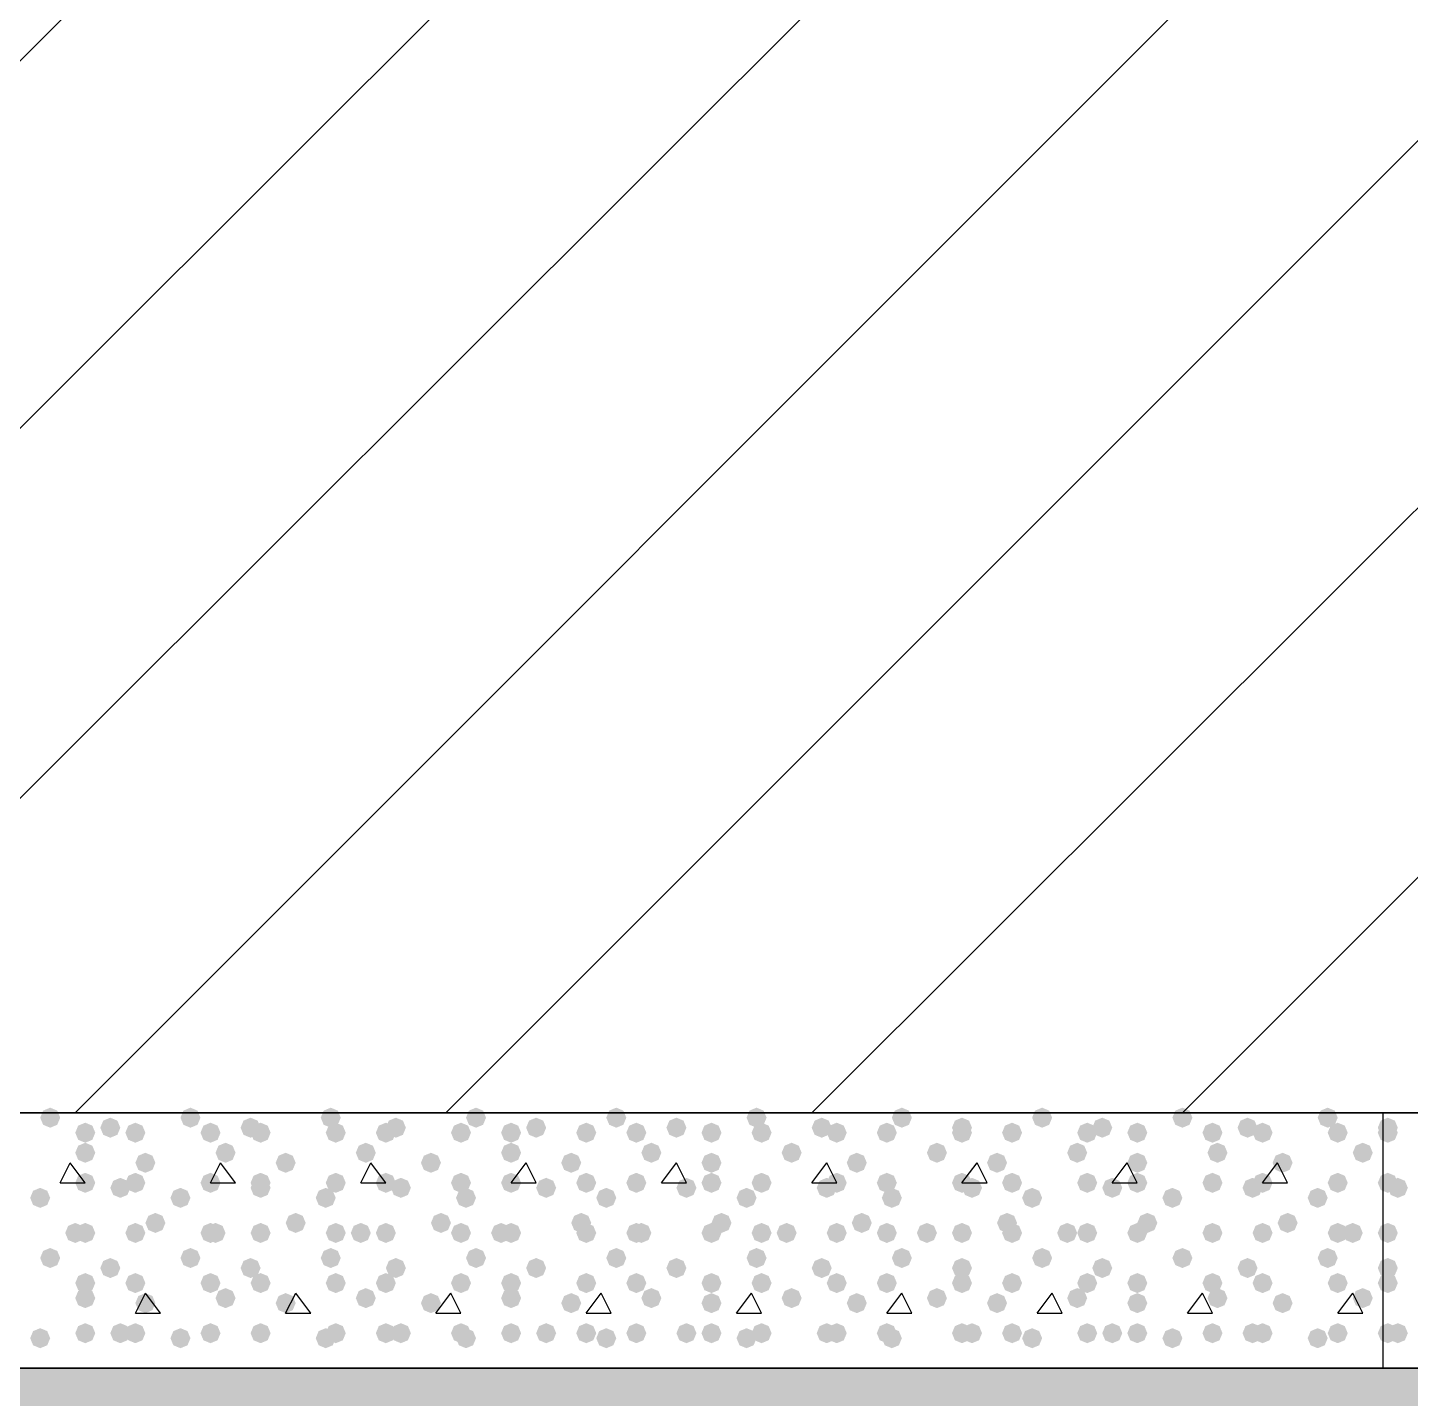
# Model space of a CAD drawing. Header units: millimetres. Extents: x 0 to 420, y 0 to 297.
# Drawn here: x 351.94 to 363.62, y 177.67 to 189.25 of the extents above; entities that cross this region are included whole.
import ezdxf

# ---------------------------------------------------------------- set-up
doc = ezdxf.new("R2010")
doc.units = ezdxf.units.MM
doc.layers.get('0').update_dxf_attribs({"linetype": 'CONTINUOUS'})

msp = doc.modelspace()

# ---------------------------------------------------------------- hatches: boundary and pattern name
at = {"true_color": 0x000008}
for points in [[(352.213333, 180.043667), (352.188463, 179.983871), (352.128667, 179.959), (352.068871, 179.983871), (352.044, 180.043667), (352.068871, 180.103462), (352.128667, 180.128333), (352.188462, 180.103463)], [(353.398667, 180.043667), (353.373796, 179.983871), (353.314, 179.959), (353.254204, 179.983871), (353.229333, 180.043667), (353.254204, 180.103462), (353.314, 180.128333), (353.373796, 180.103463)], [(354.584, 180.043667), (354.559129, 179.983871), (354.499333, 179.959), (354.439537, 179.983871), (354.414667, 180.043667), (354.439537, 180.103462), (354.499333, 180.128333), (354.559129, 180.103463)], [(355.811667, 180.043667), (355.786796, 179.983871), (355.727, 179.959), (355.667204, 179.983871), (355.642333, 180.043667), (355.667204, 180.103462), (355.727, 180.128333), (355.786796, 180.103463)], [(356.997, 180.043667), (356.972129, 179.983871), (356.912333, 179.959), (356.852538, 179.983871), (356.827667, 180.043667), (356.852537, 180.103462), (356.912333, 180.128333), (356.972129, 180.103463)], [(358.182333, 180.043667), (358.157462, 179.983871), (358.097667, 179.959), (358.037871, 179.983871), (358.013, 180.043667), (358.037871, 180.103462), (358.097667, 180.128333), (358.157462, 180.103463)], [(359.41, 180.043667), (359.385129, 179.983871), (359.325333, 179.959), (359.265538, 179.983871), (359.240667, 180.043667), (359.265537, 180.103462), (359.325333, 180.128333), (359.385129, 180.103463)], [(360.595333, 180.043667), (360.570462, 179.983871), (360.510667, 179.959), (360.450871, 179.983871), (360.426, 180.043667), (360.450871, 180.103462), (360.510667, 180.128333), (360.570462, 180.103463)], [(361.780667, 180.043667), (361.755796, 179.983871), (361.696, 179.959), (361.636204, 179.983871), (361.611333, 180.043667), (361.636204, 180.103462), (361.696, 180.128333), (361.755796, 180.103463)], [(363.008333, 180.043667), (362.983462, 179.983871), (362.923667, 179.959), (362.863871, 179.983871), (362.839, 180.043667), (362.863871, 180.103462), (362.923667, 180.128333), (362.983462, 180.103463)], [(352.509667, 179.916667), (352.484796, 179.856871), (352.425, 179.832), (352.365204, 179.856871), (352.340333, 179.916667), (352.365204, 179.976462), (352.425, 180.001333), (352.484796, 179.976463)], [(352.721333, 179.959), (352.696462, 179.899204), (352.636667, 179.874333), (352.576871, 179.899204), (352.552, 179.959), (352.576871, 180.018796), (352.636667, 180.043667), (352.696462, 180.018796)], [(352.933, 179.916667), (352.908129, 179.856871), (352.848333, 179.832), (352.788537, 179.856871), (352.763667, 179.916667), (352.788537, 179.976462), (352.848333, 180.001333), (352.908129, 179.976463)], [(353.568, 179.916667), (353.543129, 179.856871), (353.483333, 179.832), (353.423537, 179.856871), (353.398667, 179.916667), (353.423537, 179.976462), (353.483333, 180.001333), (353.543129, 179.976463)], [(353.906667, 179.959), (353.881796, 179.899204), (353.822, 179.874333), (353.762204, 179.899204), (353.737333, 179.959), (353.762204, 180.018796), (353.822, 180.043667), (353.881796, 180.018796)], [(353.991333, 179.916667), (353.966462, 179.856871), (353.906667, 179.832), (353.846871, 179.856871), (353.822, 179.916667), (353.846871, 179.976462), (353.906667, 180.001333), (353.966462, 179.976463)], [(354.626333, 179.916667), (354.601462, 179.856871), (354.541667, 179.832), (354.481871, 179.856871), (354.457, 179.916667), (354.481871, 179.976462), (354.541667, 180.001333), (354.601462, 179.976463)], [(355.049667, 179.916667), (355.024796, 179.856871), (354.965, 179.832), (354.905204, 179.856871), (354.880333, 179.916667), (354.905204, 179.976462), (354.965, 180.001333), (355.024796, 179.976463)], [(355.134333, 179.959), (355.109462, 179.899204), (355.049667, 179.874333), (354.989871, 179.899204), (354.965, 179.959), (354.989871, 180.018796), (355.049667, 180.043667), (355.109462, 180.018796)], [(355.684667, 179.916667), (355.659796, 179.856871), (355.6, 179.832), (355.540204, 179.856871), (355.515333, 179.916667), (355.540204, 179.976462), (355.6, 180.001333), (355.659796, 179.976463)], [(356.108, 179.916667), (356.083129, 179.856871), (356.023333, 179.832), (355.963538, 179.856871), (355.938667, 179.916667), (355.963537, 179.976462), (356.023333, 180.001333), (356.083129, 179.976463)], [(356.319667, 179.959), (356.294796, 179.899204), (356.235, 179.874333), (356.175204, 179.899204), (356.150333, 179.959), (356.175204, 180.018796), (356.235, 180.043667), (356.294796, 180.018796)], [(356.743, 179.916667), (356.718129, 179.856871), (356.658333, 179.832), (356.598538, 179.856871), (356.573667, 179.916667), (356.598537, 179.976462), (356.658333, 180.001333), (356.718129, 179.976463)], [(357.166333, 179.916667), (357.141462, 179.856871), (357.081667, 179.832), (357.021871, 179.856871), (356.997, 179.916667), (357.021871, 179.976462), (357.081667, 180.001333), (357.141462, 179.976463)], [(357.505, 179.959), (357.480129, 179.899204), (357.420333, 179.874333), (357.360537, 179.899204), (357.335667, 179.959), (357.360537, 180.018796), (357.420333, 180.043667), (357.480129, 180.018796)], [(357.801333, 179.916667), (357.776462, 179.856871), (357.716667, 179.832), (357.656871, 179.856871), (357.632, 179.916667), (357.656871, 179.976462), (357.716667, 180.001333), (357.776462, 179.976463)], [(358.224667, 179.916667), (358.199796, 179.856871), (358.14, 179.832), (358.080204, 179.856871), (358.055333, 179.916667), (358.080204, 179.976462), (358.14, 180.001333), (358.199796, 179.976463)], [(358.732667, 179.959), (358.707796, 179.899204), (358.648, 179.874333), (358.588204, 179.899204), (358.563333, 179.959), (358.588204, 180.018796), (358.648, 180.043667), (358.707796, 180.018796)], [(358.859667, 179.916667), (358.834796, 179.856871), (358.775, 179.832), (358.715204, 179.856871), (358.690333, 179.916667), (358.715204, 179.976462), (358.775, 180.001333), (358.834796, 179.976463)], [(359.283, 179.916667), (359.258129, 179.856871), (359.198333, 179.832), (359.138537, 179.856871), (359.113667, 179.916667), (359.138537, 179.976462), (359.198333, 180.001333), (359.258129, 179.976463)], [(359.918, 179.959), (359.893129, 179.899204), (359.833333, 179.874333), (359.773537, 179.899204), (359.748667, 179.959), (359.773537, 180.018796), (359.833333, 180.043667), (359.893129, 180.018796)], [(359.918, 179.916667), (359.893129, 179.856871), (359.833333, 179.832), (359.773537, 179.856871), (359.748667, 179.916667), (359.773537, 179.976462), (359.833333, 180.001333), (359.893129, 179.976463)], [(360.341333, 179.916667), (360.316462, 179.856871), (360.256667, 179.832), (360.196871, 179.856871), (360.172, 179.916667), (360.196871, 179.976462), (360.256667, 180.001333), (360.316462, 179.976463)], [(360.976333, 179.916667), (360.951462, 179.856871), (360.891667, 179.832), (360.831871, 179.856871), (360.807, 179.916667), (360.831871, 179.976462), (360.891667, 180.001333), (360.951462, 179.976463)], [(361.103333, 179.959), (361.078463, 179.899204), (361.018667, 179.874333), (360.958871, 179.899204), (360.934, 179.959), (360.958871, 180.018796), (361.018667, 180.043667), (361.078462, 180.018796)], [(361.399667, 179.916667), (361.374796, 179.856871), (361.315, 179.832), (361.255204, 179.856871), (361.230333, 179.916667), (361.255204, 179.976462), (361.315, 180.001333), (361.374796, 179.976463)], [(362.034667, 179.916667), (362.009796, 179.856871), (361.95, 179.832), (361.890204, 179.856871), (361.865333, 179.916667), (361.890204, 179.976462), (361.95, 180.001333), (362.009796, 179.976463)], [(362.331, 179.959), (362.306129, 179.899204), (362.246333, 179.874333), (362.186537, 179.899204), (362.161667, 179.959), (362.186537, 180.018796), (362.246333, 180.043667), (362.306129, 180.018796)], [(362.458, 179.916667), (362.433129, 179.856871), (362.373333, 179.832), (362.313538, 179.856871), (362.288667, 179.916667), (362.313537, 179.976462), (362.373333, 180.001333), (362.433129, 179.976463)], [(363.093, 179.916667), (363.068129, 179.856871), (363.008333, 179.832), (362.948537, 179.856871), (362.923667, 179.916667), (362.948537, 179.976462), (363.008333, 180.001333), (363.068129, 179.976463)], [(352.509667, 179.747333), (352.484796, 179.687537), (352.425, 179.662667), (352.365204, 179.687537), (352.340333, 179.747333), (352.365204, 179.807129), (352.425, 179.832), (352.484796, 179.807129)], [(353.695, 179.747333), (353.670129, 179.687537), (353.610333, 179.662667), (353.550538, 179.687537), (353.525667, 179.747333), (353.550537, 179.807129), (353.610333, 179.832), (353.670129, 179.807129)], [(354.880333, 179.747333), (354.855462, 179.687537), (354.795667, 179.662667), (354.735871, 179.687537), (354.711, 179.747333), (354.735871, 179.807129), (354.795667, 179.832), (354.855462, 179.807129)], [(356.108, 179.747333), (356.083129, 179.687537), (356.023333, 179.662667), (355.963538, 179.687537), (355.938667, 179.747333), (355.963537, 179.807129), (356.023333, 179.832), (356.083129, 179.807129)], [(357.293333, 179.747333), (357.268462, 179.687537), (357.208667, 179.662667), (357.148871, 179.687537), (357.124, 179.747333), (357.148871, 179.807129), (357.208667, 179.832), (357.268462, 179.807129)], [(358.478667, 179.747333), (358.453796, 179.687537), (358.394, 179.662667), (358.334204, 179.687537), (358.309333, 179.747333), (358.334204, 179.807129), (358.394, 179.832), (358.453796, 179.807129)], [(359.706333, 179.747333), (359.681462, 179.687537), (359.621667, 179.662667), (359.561871, 179.687537), (359.537, 179.747333), (359.561871, 179.807129), (359.621667, 179.832), (359.681462, 179.807129)], [(360.891667, 179.747333), (360.866796, 179.687537), (360.807, 179.662667), (360.747204, 179.687537), (360.722333, 179.747333), (360.747204, 179.807129), (360.807, 179.832), (360.866796, 179.807129)], [(362.077, 179.747333), (362.052129, 179.687537), (361.992333, 179.662667), (361.932538, 179.687537), (361.907667, 179.747333), (361.932537, 179.807129), (361.992333, 179.832), (362.052129, 179.807129)], [(363.304667, 179.747333), (363.279796, 179.687537), (363.22, 179.662667), (363.160204, 179.687537), (363.135333, 179.747333), (363.160204, 179.807129), (363.22, 179.832), (363.279796, 179.807129)], [(353.017667, 179.662667), (352.992796, 179.602871), (352.933, 179.578), (352.873204, 179.602871), (352.848333, 179.662667), (352.873204, 179.722462), (352.933, 179.747333), (352.992796, 179.722463)], [(354.203, 179.662667), (354.178129, 179.602871), (354.118333, 179.578), (354.058538, 179.602871), (354.033667, 179.662667), (354.058537, 179.722462), (354.118333, 179.747333), (354.178129, 179.722463)], [(355.430667, 179.662667), (355.405796, 179.602871), (355.346, 179.578), (355.286204, 179.602871), (355.261333, 179.662667), (355.286204, 179.722462), (355.346, 179.747333), (355.405796, 179.722463)], [(356.616, 179.662667), (356.591129, 179.602871), (356.531333, 179.578), (356.471537, 179.602871), (356.446667, 179.662667), (356.471537, 179.722462), (356.531333, 179.747333), (356.591129, 179.722463)], [(357.801333, 179.662667), (357.776462, 179.602871), (357.716667, 179.578), (357.656871, 179.602871), (357.632, 179.662667), (357.656871, 179.722462), (357.716667, 179.747333), (357.776462, 179.722463)], [(359.029, 179.662667), (359.004129, 179.602871), (358.944333, 179.578), (358.884537, 179.602871), (358.859667, 179.662667), (358.884537, 179.722462), (358.944333, 179.747333), (359.004129, 179.722463)], [(360.214333, 179.662667), (360.189462, 179.602871), (360.129667, 179.578), (360.069871, 179.602871), (360.045, 179.662667), (360.069871, 179.722462), (360.129667, 179.747333), (360.189462, 179.722463)], [(361.399667, 179.662667), (361.374796, 179.602871), (361.315, 179.578), (361.255204, 179.602871), (361.230333, 179.662667), (361.255204, 179.722462), (361.315, 179.747333), (361.374796, 179.722463)], [(362.627333, 179.662667), (362.602462, 179.602871), (362.542667, 179.578), (362.482871, 179.602871), (362.458, 179.662667), (362.482871, 179.722462), (362.542667, 179.747333), (362.602462, 179.722463)], [(352.509667, 179.493333), (352.484796, 179.433538), (352.425, 179.408667), (352.365204, 179.433538), (352.340333, 179.493333), (352.365204, 179.553129), (352.425, 179.578), (352.484796, 179.553129)], [(352.806, 179.451), (352.781129, 179.391204), (352.721333, 179.366333), (352.661538, 179.391204), (352.636667, 179.451), (352.661537, 179.510796), (352.721333, 179.535667), (352.781129, 179.510796)], [(352.933, 179.493333), (352.908129, 179.433538), (352.848333, 179.408667), (352.788537, 179.433538), (352.763667, 179.493333), (352.788537, 179.553129), (352.848333, 179.578), (352.908129, 179.553129)], [(353.568, 179.493333), (353.543129, 179.433538), (353.483333, 179.408667), (353.423537, 179.433538), (353.398667, 179.493333), (353.423537, 179.553129), (353.483333, 179.578), (353.543129, 179.553129)], [(353.991333, 179.493333), (353.966462, 179.433538), (353.906667, 179.408667), (353.846871, 179.433538), (353.822, 179.493333), (353.846871, 179.553129), (353.906667, 179.578), (353.966462, 179.553129)], [(353.991333, 179.451), (353.966462, 179.391204), (353.906667, 179.366333), (353.846871, 179.391204), (353.822, 179.451), (353.846871, 179.510796), (353.906667, 179.535667), (353.966462, 179.510796)], [(354.626333, 179.493333), (354.601462, 179.433538), (354.541667, 179.408667), (354.481871, 179.433538), (354.457, 179.493333), (354.481871, 179.553129), (354.541667, 179.578), (354.601462, 179.553129)], [(355.049667, 179.493333), (355.024796, 179.433538), (354.965, 179.408667), (354.905204, 179.433538), (354.880333, 179.493333), (354.905204, 179.553129), (354.965, 179.578), (355.024796, 179.553129)], [(355.176667, 179.451), (355.151796, 179.391204), (355.092, 179.366333), (355.032204, 179.391204), (355.007333, 179.451), (355.032204, 179.510796), (355.092, 179.535667), (355.151796, 179.510796)], [(355.684667, 179.493333), (355.659796, 179.433538), (355.6, 179.408667), (355.540204, 179.433538), (355.515333, 179.493333), (355.540204, 179.553129), (355.6, 179.578), (355.659796, 179.553129)], [(356.108, 179.493333), (356.083129, 179.433538), (356.023333, 179.408667), (355.963538, 179.433538), (355.938667, 179.493333), (355.963537, 179.553129), (356.023333, 179.578), (356.083129, 179.553129)], [(356.404333, 179.451), (356.379462, 179.391204), (356.319667, 179.366333), (356.259871, 179.391204), (356.235, 179.451), (356.259871, 179.510796), (356.319667, 179.535667), (356.379462, 179.510796)], [(356.743, 179.493333), (356.718129, 179.433538), (356.658333, 179.408667), (356.598538, 179.433538), (356.573667, 179.493333), (356.598537, 179.553129), (356.658333, 179.578), (356.718129, 179.553129)], [(357.166333, 179.493333), (357.141462, 179.433538), (357.081667, 179.408667), (357.021871, 179.433538), (356.997, 179.493333), (357.021871, 179.553129), (357.081667, 179.578), (357.141462, 179.553129)], [(357.589667, 179.451), (357.564796, 179.391204), (357.505, 179.366333), (357.445204, 179.391204), (357.420333, 179.451), (357.445204, 179.510796), (357.505, 179.535667), (357.564796, 179.510796)], [(357.801333, 179.493333), (357.776462, 179.433538), (357.716667, 179.408667), (357.656871, 179.433538), (357.632, 179.493333), (357.656871, 179.553129), (357.716667, 179.578), (357.776462, 179.553129)], [(358.224667, 179.493333), (358.199796, 179.433538), (358.14, 179.408667), (358.080204, 179.433538), (358.055333, 179.493333), (358.080204, 179.553129), (358.14, 179.578), (358.199796, 179.553129)], [(358.775, 179.451), (358.750129, 179.391204), (358.690333, 179.366333), (358.630538, 179.391204), (358.605667, 179.451), (358.630537, 179.510796), (358.690333, 179.535667), (358.750129, 179.510796)], [(358.859667, 179.493333), (358.834796, 179.433538), (358.775, 179.408667), (358.715204, 179.433538), (358.690333, 179.493333), (358.715204, 179.553129), (358.775, 179.578), (358.834796, 179.553129)], [(359.283, 179.493333), (359.258129, 179.433538), (359.198333, 179.408667), (359.138537, 179.433538), (359.113667, 179.493333), (359.138537, 179.553129), (359.198333, 179.578), (359.258129, 179.553129)], [(359.918, 179.493333), (359.893129, 179.433538), (359.833333, 179.408667), (359.773537, 179.433538), (359.748667, 179.493333), (359.773537, 179.553129), (359.833333, 179.578), (359.893129, 179.553129)], [(360.002667, 179.451), (359.977796, 179.391204), (359.918, 179.366333), (359.858204, 179.391204), (359.833333, 179.451), (359.858204, 179.510796), (359.918, 179.535667), (359.977796, 179.510796)], [(360.341333, 179.493333), (360.316462, 179.433538), (360.256667, 179.408667), (360.196871, 179.433538), (360.172, 179.493333), (360.196871, 179.553129), (360.256667, 179.578), (360.316462, 179.553129)], [(360.976333, 179.493333), (360.951462, 179.433538), (360.891667, 179.408667), (360.831871, 179.433538), (360.807, 179.493333), (360.831871, 179.553129), (360.891667, 179.578), (360.951462, 179.553129)], [(361.188, 179.451), (361.163129, 179.391204), (361.103333, 179.366333), (361.043537, 179.391204), (361.018667, 179.451), (361.043537, 179.510796), (361.103333, 179.535667), (361.163129, 179.510796)], [(361.399667, 179.493333), (361.374796, 179.433538), (361.315, 179.408667), (361.255204, 179.433538), (361.230333, 179.493333), (361.255204, 179.553129), (361.315, 179.578), (361.374796, 179.553129)], [(362.034667, 179.493333), (362.009796, 179.433538), (361.95, 179.408667), (361.890204, 179.433538), (361.865333, 179.493333), (361.890204, 179.553129), (361.95, 179.578), (362.009796, 179.553129)], [(362.373333, 179.451), (362.348462, 179.391204), (362.288667, 179.366333), (362.228871, 179.391204), (362.204, 179.451), (362.228871, 179.510796), (362.288667, 179.535667), (362.348462, 179.510796)], [(362.458, 179.493333), (362.433129, 179.433538), (362.373333, 179.408667), (362.313538, 179.433538), (362.288667, 179.493333), (362.313537, 179.553129), (362.373333, 179.578), (362.433129, 179.553129)], [(363.093, 179.493333), (363.068129, 179.433538), (363.008333, 179.408667), (362.948537, 179.433538), (362.923667, 179.493333), (362.948537, 179.553129), (363.008333, 179.578), (363.068129, 179.553129)], [(352.128667, 179.366333), (352.103796, 179.306537), (352.044, 179.281667), (351.984204, 179.306537), (351.959333, 179.366333), (351.984204, 179.426129), (352.044, 179.451), (352.103796, 179.426129)], [(353.314, 179.366333), (353.289129, 179.306537), (353.229333, 179.281667), (353.169537, 179.306537), (353.144667, 179.366333), (353.169537, 179.426129), (353.229333, 179.451), (353.289129, 179.426129)], [(354.541667, 179.366333), (354.516796, 179.306537), (354.457, 179.281667), (354.397204, 179.306537), (354.372333, 179.366333), (354.397204, 179.426129), (354.457, 179.451), (354.516796, 179.426129)], [(355.727, 179.366333), (355.702129, 179.306537), (355.642333, 179.281667), (355.582538, 179.306537), (355.557667, 179.366333), (355.582537, 179.426129), (355.642333, 179.451), (355.702129, 179.426129)], [(356.912333, 179.366333), (356.887462, 179.306537), (356.827667, 179.281667), (356.767871, 179.306537), (356.743, 179.366333), (356.767871, 179.426129), (356.827667, 179.451), (356.887462, 179.426129)], [(358.097667, 179.366333), (358.072796, 179.306537), (358.013, 179.281667), (357.953204, 179.306537), (357.928333, 179.366333), (357.953204, 179.426129), (358.013, 179.451), (358.072796, 179.426129)], [(359.325333, 179.366333), (359.300462, 179.306537), (359.240667, 179.281667), (359.180871, 179.306537), (359.156, 179.366333), (359.180871, 179.426129), (359.240667, 179.451), (359.300462, 179.426129)], [(360.510667, 179.366333), (360.485796, 179.306537), (360.426, 179.281667), (360.366204, 179.306537), (360.341333, 179.366333), (360.366204, 179.426129), (360.426, 179.451), (360.485796, 179.426129)], [(361.696, 179.366333), (361.671129, 179.306537), (361.611333, 179.281667), (361.551537, 179.306537), (361.526667, 179.366333), (361.551537, 179.426129), (361.611333, 179.451), (361.671129, 179.426129)], [(362.923667, 179.366333), (362.898796, 179.306537), (362.839, 179.281667), (362.779204, 179.306537), (362.754333, 179.366333), (362.779204, 179.426129), (362.839, 179.451), (362.898796, 179.426129)], [(353.102333, 179.154667), (353.077462, 179.094871), (353.017667, 179.07), (352.957871, 179.094871), (352.933, 179.154667), (352.957871, 179.214462), (353.017667, 179.239333), (353.077462, 179.214463)], [(354.287667, 179.154667), (354.262796, 179.094871), (354.203, 179.07), (354.143204, 179.094871), (354.118333, 179.154667), (354.143204, 179.214462), (354.203, 179.239333), (354.262796, 179.214463)], [(355.515333, 179.154667), (355.490463, 179.094871), (355.430667, 179.07), (355.370871, 179.094871), (355.346, 179.154667), (355.370871, 179.214462), (355.430667, 179.239333), (355.490462, 179.214463)], [(356.700667, 179.154667), (356.675796, 179.094871), (356.616, 179.07), (356.556204, 179.094871), (356.531333, 179.154667), (356.556204, 179.214462), (356.616, 179.239333), (356.675796, 179.214463)], [(357.886, 179.154667), (357.861129, 179.094871), (357.801333, 179.07), (357.741537, 179.094871), (357.716667, 179.154667), (357.741537, 179.214462), (357.801333, 179.239333), (357.861129, 179.214463)], [(359.071333, 179.154667), (359.046462, 179.094871), (358.986667, 179.07), (358.926871, 179.094871), (358.902, 179.154667), (358.926871, 179.214462), (358.986667, 179.239333), (359.046462, 179.214463)], [(360.299, 179.154667), (360.274129, 179.094871), (360.214333, 179.07), (360.154537, 179.094871), (360.129667, 179.154667), (360.154537, 179.214462), (360.214333, 179.239333), (360.274129, 179.214463)], [(361.484333, 179.154667), (361.459462, 179.094871), (361.399667, 179.07), (361.339871, 179.094871), (361.315, 179.154667), (361.339871, 179.214462), (361.399667, 179.239333), (361.459462, 179.214463)], [(362.669667, 179.154667), (362.644796, 179.094871), (362.585, 179.07), (362.525204, 179.094871), (362.500333, 179.154667), (362.525204, 179.214462), (362.585, 179.239333), (362.644796, 179.214463)], [(352.425, 179.07), (352.400129, 179.010204), (352.340333, 178.985333), (352.280538, 179.010204), (352.255667, 179.07), (352.280537, 179.129796), (352.340333, 179.154667), (352.400129, 179.129796)], [(352.509667, 179.07), (352.484796, 179.010204), (352.425, 178.985333), (352.365204, 179.010204), (352.340333, 179.07), (352.365204, 179.129796), (352.425, 179.154667), (352.484796, 179.129796)], [(352.933, 179.07), (352.908129, 179.010204), (352.848333, 178.985333), (352.788537, 179.010204), (352.763667, 179.07), (352.788537, 179.129796), (352.848333, 179.154667), (352.908129, 179.129796)], [(353.568, 179.07), (353.543129, 179.010204), (353.483333, 178.985333), (353.423537, 179.010204), (353.398667, 179.07), (353.423537, 179.129796), (353.483333, 179.154667), (353.543129, 179.129796)], [(353.610333, 179.07), (353.585462, 179.010204), (353.525667, 178.985333), (353.465871, 179.010204), (353.441, 179.07), (353.465871, 179.129796), (353.525667, 179.154667), (353.585462, 179.129796)], [(353.991333, 179.07), (353.966462, 179.010204), (353.906667, 178.985333), (353.846871, 179.010204), (353.822, 179.07), (353.846871, 179.129796), (353.906667, 179.154667), (353.966462, 179.129796)], [(354.626333, 179.07), (354.601462, 179.010204), (354.541667, 178.985333), (354.481871, 179.010204), (354.457, 179.07), (354.481871, 179.129796), (354.541667, 179.154667), (354.601462, 179.129796)], [(354.838, 179.07), (354.813129, 179.010204), (354.753333, 178.985333), (354.693537, 179.010204), (354.668667, 179.07), (354.693537, 179.129796), (354.753333, 179.154667), (354.813129, 179.129796)], [(355.049667, 179.07), (355.024796, 179.010204), (354.965, 178.985333), (354.905204, 179.010204), (354.880333, 179.07), (354.905204, 179.129796), (354.965, 179.154667), (355.024796, 179.129796)], [(355.684667, 179.07), (355.659796, 179.010204), (355.6, 178.985333), (355.540204, 179.010204), (355.515333, 179.07), (355.540204, 179.129796), (355.6, 179.154667), (355.659796, 179.129796)], [(356.023333, 179.07), (355.998462, 179.010204), (355.938667, 178.985333), (355.878871, 179.010204), (355.854, 179.07), (355.878871, 179.129796), (355.938667, 179.154667), (355.998462, 179.129796)], [(356.108, 179.07), (356.083129, 179.010204), (356.023333, 178.985333), (355.963538, 179.010204), (355.938667, 179.07), (355.963537, 179.129796), (356.023333, 179.154667), (356.083129, 179.129796)], [(356.743, 179.07), (356.718129, 179.010204), (356.658333, 178.985333), (356.598538, 179.010204), (356.573667, 179.07), (356.598537, 179.129796), (356.658333, 179.154667), (356.718129, 179.129796)], [(357.166333, 179.07), (357.141462, 179.010204), (357.081667, 178.985333), (357.021871, 179.010204), (356.997, 179.07), (357.021871, 179.129796), (357.081667, 179.154667), (357.141462, 179.129796)], [(357.208667, 179.07), (357.183796, 179.010204), (357.124, 178.985333), (357.064204, 179.010204), (357.039333, 179.07), (357.064204, 179.129796), (357.124, 179.154667), (357.183796, 179.129796)], [(357.801333, 179.07), (357.776462, 179.010204), (357.716667, 178.985333), (357.656871, 179.010204), (357.632, 179.07), (357.656871, 179.129796), (357.716667, 179.154667), (357.776462, 179.129796)], [(358.224667, 179.07), (358.199796, 179.010204), (358.14, 178.985333), (358.080204, 179.010204), (358.055333, 179.07), (358.080204, 179.129796), (358.14, 179.154667), (358.199796, 179.129796)], [(358.436333, 179.07), (358.411462, 179.010204), (358.351667, 178.985333), (358.291871, 179.010204), (358.267, 179.07), (358.291871, 179.129796), (358.351667, 179.154667), (358.411462, 179.129796)], [(358.859667, 179.07), (358.834796, 179.010204), (358.775, 178.985333), (358.715204, 179.010204), (358.690333, 179.07), (358.715204, 179.129796), (358.775, 179.154667), (358.834796, 179.129796)], [(359.283, 179.07), (359.258129, 179.010204), (359.198333, 178.985333), (359.138537, 179.010204), (359.113667, 179.07), (359.138537, 179.129796), (359.198333, 179.154667), (359.258129, 179.129796)], [(359.621667, 179.07), (359.596796, 179.010204), (359.537, 178.985333), (359.477204, 179.010204), (359.452333, 179.07), (359.477204, 179.129796), (359.537, 179.154667), (359.596796, 179.129796)], [(359.918, 179.07), (359.893129, 179.010204), (359.833333, 178.985333), (359.773537, 179.010204), (359.748667, 179.07), (359.773537, 179.129796), (359.833333, 179.154667), (359.893129, 179.129796)], [(360.341333, 179.07), (360.316462, 179.010204), (360.256667, 178.985333), (360.196871, 179.010204), (360.172, 179.07), (360.196871, 179.129796), (360.256667, 179.154667), (360.316462, 179.129796)], [(360.807, 179.07), (360.782129, 179.010204), (360.722333, 178.985333), (360.662537, 179.010204), (360.637667, 179.07), (360.662537, 179.129796), (360.722333, 179.154667), (360.782129, 179.129796)], [(360.976333, 179.07), (360.951462, 179.010204), (360.891667, 178.985333), (360.831871, 179.010204), (360.807, 179.07), (360.831871, 179.129796), (360.891667, 179.154667), (360.951462, 179.129796)], [(361.399667, 179.07), (361.374796, 179.010204), (361.315, 178.985333), (361.255204, 179.010204), (361.230333, 179.07), (361.255204, 179.129796), (361.315, 179.154667), (361.374796, 179.129796)], [(362.034667, 179.07), (362.009796, 179.010204), (361.95, 178.985333), (361.890204, 179.010204), (361.865333, 179.07), (361.890204, 179.129796), (361.95, 179.154667), (362.009796, 179.129796)], [(362.034667, 179.07), (362.009796, 179.010204), (361.95, 178.985333), (361.890204, 179.010204), (361.865333, 179.07), (361.890204, 179.129796), (361.95, 179.154667), (362.009796, 179.129796)], [(362.458, 179.07), (362.433129, 179.010204), (362.373333, 178.985333), (362.313538, 179.010204), (362.288667, 179.07), (362.313537, 179.129796), (362.373333, 179.154667), (362.433129, 179.129796)], [(363.093, 179.07), (363.068129, 179.010204), (363.008333, 178.985333), (362.948537, 179.010204), (362.923667, 179.07), (362.948537, 179.129796), (363.008333, 179.154667), (363.068129, 179.129796)], [(363.22, 179.07), (363.195129, 179.010204), (363.135333, 178.985333), (363.075538, 179.010204), (363.050667, 179.07), (363.075537, 179.129796), (363.135333, 179.154667), (363.195129, 179.129796)], [(352.213333, 178.858333), (352.188463, 178.798537), (352.128667, 178.773667), (352.068871, 178.798537), (352.044, 178.858333), (352.068871, 178.918129), (352.128667, 178.943), (352.188462, 178.918129)], [(353.398667, 178.858333), (353.373796, 178.798537), (353.314, 178.773667), (353.254204, 178.798537), (353.229333, 178.858333), (353.254204, 178.918129), (353.314, 178.943), (353.373796, 178.918129)], [(354.584, 178.858333), (354.559129, 178.798537), (354.499333, 178.773667), (354.439537, 178.798537), (354.414667, 178.858333), (354.439537, 178.918129), (354.499333, 178.943), (354.559129, 178.918129)], [(355.811667, 178.858333), (355.786796, 178.798537), (355.727, 178.773667), (355.667204, 178.798537), (355.642333, 178.858333), (355.667204, 178.918129), (355.727, 178.943), (355.786796, 178.918129)], [(356.997, 178.858333), (356.972129, 178.798537), (356.912333, 178.773667), (356.852538, 178.798537), (356.827667, 178.858333), (356.852537, 178.918129), (356.912333, 178.943), (356.972129, 178.918129)], [(358.182333, 178.858333), (358.157462, 178.798537), (358.097667, 178.773667), (358.037871, 178.798537), (358.013, 178.858333), (358.037871, 178.918129), (358.097667, 178.943), (358.157462, 178.918129)], [(359.41, 178.858333), (359.385129, 178.798537), (359.325333, 178.773667), (359.265538, 178.798537), (359.240667, 178.858333), (359.265537, 178.918129), (359.325333, 178.943), (359.385129, 178.918129)], [(360.595333, 178.858333), (360.570462, 178.798537), (360.510667, 178.773667), (360.450871, 178.798537), (360.426, 178.858333), (360.450871, 178.918129), (360.510667, 178.943), (360.570462, 178.918129)], [(361.780667, 178.858333), (361.755796, 178.798537), (361.696, 178.773667), (361.636204, 178.798537), (361.611333, 178.858333), (361.636204, 178.918129), (361.696, 178.943), (361.755796, 178.918129)], [(363.008333, 178.858333), (362.983462, 178.798537), (362.923667, 178.773667), (362.863871, 178.798537), (362.839, 178.858333), (362.863871, 178.918129), (362.923667, 178.943), (362.983462, 178.918129)], [(352.721333, 178.773667), (352.696462, 178.713871), (352.636667, 178.689), (352.576871, 178.713871), (352.552, 178.773667), (352.576871, 178.833462), (352.636667, 178.858333), (352.696462, 178.833463)], [(353.906667, 178.773667), (353.881796, 178.713871), (353.822, 178.689), (353.762204, 178.713871), (353.737333, 178.773667), (353.762204, 178.833462), (353.822, 178.858333), (353.881796, 178.833463)], [(355.134333, 178.773667), (355.109462, 178.713871), (355.049667, 178.689), (354.989871, 178.713871), (354.965, 178.773667), (354.989871, 178.833462), (355.049667, 178.858333), (355.109462, 178.833463)], [(356.319667, 178.773667), (356.294796, 178.713871), (356.235, 178.689), (356.175204, 178.713871), (356.150333, 178.773667), (356.175204, 178.833462), (356.235, 178.858333), (356.294796, 178.833463)], [(357.505, 178.773667), (357.480129, 178.713871), (357.420333, 178.689), (357.360537, 178.713871), (357.335667, 178.773667), (357.360537, 178.833462), (357.420333, 178.858333), (357.480129, 178.833463)], [(358.732667, 178.773667), (358.707796, 178.713871), (358.648, 178.689), (358.588204, 178.713871), (358.563333, 178.773667), (358.588204, 178.833462), (358.648, 178.858333), (358.707796, 178.833463)], [(359.918, 178.773667), (359.893129, 178.713871), (359.833333, 178.689), (359.773537, 178.713871), (359.748667, 178.773667), (359.773537, 178.833462), (359.833333, 178.858333), (359.893129, 178.833463)], [(361.103333, 178.773667), (361.078463, 178.713871), (361.018667, 178.689), (360.958871, 178.713871), (360.934, 178.773667), (360.958871, 178.833462), (361.018667, 178.858333), (361.078462, 178.833463)], [(362.331, 178.773667), (362.306129, 178.713871), (362.246333, 178.689), (362.186537, 178.713871), (362.161667, 178.773667), (362.186537, 178.833462), (362.246333, 178.858333), (362.306129, 178.833463)], [(352.509667, 178.646667), (352.484796, 178.586871), (352.425, 178.562), (352.365204, 178.586871), (352.340333, 178.646667), (352.365204, 178.706462), (352.425, 178.731333), (352.484796, 178.706463)], [(352.933, 178.646667), (352.908129, 178.586871), (352.848333, 178.562), (352.788537, 178.586871), (352.763667, 178.646667), (352.788537, 178.706462), (352.848333, 178.731333), (352.908129, 178.706463)], [(353.568, 178.646667), (353.543129, 178.586871), (353.483333, 178.562), (353.423537, 178.586871), (353.398667, 178.646667), (353.423537, 178.706462), (353.483333, 178.731333), (353.543129, 178.706463)], [(353.991333, 178.646667), (353.966462, 178.586871), (353.906667, 178.562), (353.846871, 178.586871), (353.822, 178.646667), (353.846871, 178.706462), (353.906667, 178.731333), (353.966462, 178.706463)], [(354.626333, 178.646667), (354.601462, 178.586871), (354.541667, 178.562), (354.481871, 178.586871), (354.457, 178.646667), (354.481871, 178.706462), (354.541667, 178.731333), (354.601462, 178.706463)], [(355.049667, 178.646667), (355.024796, 178.586871), (354.965, 178.562), (354.905204, 178.586871), (354.880333, 178.646667), (354.905204, 178.706462), (354.965, 178.731333), (355.024796, 178.706463)], [(355.684667, 178.646667), (355.659796, 178.586871), (355.6, 178.562), (355.540204, 178.586871), (355.515333, 178.646667), (355.540204, 178.706462), (355.6, 178.731333), (355.659796, 178.706463)], [(356.108, 178.646667), (356.083129, 178.586871), (356.023333, 178.562), (355.963538, 178.586871), (355.938667, 178.646667), (355.963537, 178.706462), (356.023333, 178.731333), (356.083129, 178.706463)], [(356.743, 178.646667), (356.718129, 178.586871), (356.658333, 178.562), (356.598538, 178.586871), (356.573667, 178.646667), (356.598537, 178.706462), (356.658333, 178.731333), (356.718129, 178.706463)], [(357.166333, 178.646667), (357.141462, 178.586871), (357.081667, 178.562), (357.021871, 178.586871), (356.997, 178.646667), (357.021871, 178.706462), (357.081667, 178.731333), (357.141462, 178.706463)], [(357.801333, 178.646667), (357.776462, 178.586871), (357.716667, 178.562), (357.656871, 178.586871), (357.632, 178.646667), (357.656871, 178.706462), (357.716667, 178.731333), (357.776462, 178.706463)], [(358.224667, 178.646667), (358.199796, 178.586871), (358.14, 178.562), (358.080204, 178.586871), (358.055333, 178.646667), (358.080204, 178.706462), (358.14, 178.731333), (358.199796, 178.706463)], [(358.859667, 178.646667), (358.834796, 178.586871), (358.775, 178.562), (358.715204, 178.586871), (358.690333, 178.646667), (358.715204, 178.706462), (358.775, 178.731333), (358.834796, 178.706463)], [(359.283, 178.646667), (359.258129, 178.586871), (359.198333, 178.562), (359.138537, 178.586871), (359.113667, 178.646667), (359.138537, 178.706462), (359.198333, 178.731333), (359.258129, 178.706463)], [(359.918, 178.646667), (359.893129, 178.586871), (359.833333, 178.562), (359.773537, 178.586871), (359.748667, 178.646667), (359.773537, 178.706462), (359.833333, 178.731333), (359.893129, 178.706463)], [(360.341333, 178.646667), (360.316462, 178.586871), (360.256667, 178.562), (360.196871, 178.586871), (360.172, 178.646667), (360.196871, 178.706462), (360.256667, 178.731333), (360.316462, 178.706463)], [(360.976333, 178.646667), (360.951462, 178.586871), (360.891667, 178.562), (360.831871, 178.586871), (360.807, 178.646667), (360.831871, 178.706462), (360.891667, 178.731333), (360.951462, 178.706463)], [(361.399667, 178.646667), (361.374796, 178.586871), (361.315, 178.562), (361.255204, 178.586871), (361.230333, 178.646667), (361.255204, 178.706462), (361.315, 178.731333), (361.374796, 178.706463)], [(362.034667, 178.646667), (362.009796, 178.586871), (361.95, 178.562), (361.890204, 178.586871), (361.865333, 178.646667), (361.890204, 178.706462), (361.95, 178.731333), (362.009796, 178.706463)], [(362.458, 178.646667), (362.433129, 178.586871), (362.373333, 178.562), (362.313538, 178.586871), (362.288667, 178.646667), (362.313537, 178.706462), (362.373333, 178.731333), (362.433129, 178.706463)], [(363.093, 178.646667), (363.068129, 178.586871), (363.008333, 178.562), (362.948537, 178.586871), (362.923667, 178.646667), (362.948537, 178.706462), (363.008333, 178.731333), (363.068129, 178.706463)], [(352.509667, 178.519667), (352.484796, 178.459871), (352.425, 178.435), (352.365204, 178.459871), (352.340333, 178.519667), (352.365204, 178.579462), (352.425, 178.604333), (352.484796, 178.579463)], [(353.017667, 178.477333), (352.992796, 178.417537), (352.933, 178.392667), (352.873204, 178.417537), (352.848333, 178.477333), (352.873204, 178.537129), (352.933, 178.562), (352.992796, 178.537129)], [(353.695, 178.519667), (353.670129, 178.459871), (353.610333, 178.435), (353.550538, 178.459871), (353.525667, 178.519667), (353.550537, 178.579462), (353.610333, 178.604333), (353.670129, 178.579463)], [(354.203, 178.477333), (354.178129, 178.417537), (354.118333, 178.392667), (354.058538, 178.417537), (354.033667, 178.477333), (354.058537, 178.537129), (354.118333, 178.562), (354.178129, 178.537129)], [(354.880333, 178.519667), (354.855462, 178.459871), (354.795667, 178.435), (354.735871, 178.459871), (354.711, 178.519667), (354.735871, 178.579462), (354.795667, 178.604333), (354.855462, 178.579463)], [(355.430667, 178.477333), (355.405796, 178.417537), (355.346, 178.392667), (355.286204, 178.417537), (355.261333, 178.477333), (355.286204, 178.537129), (355.346, 178.562), (355.405796, 178.537129)], [(356.108, 178.519667), (356.083129, 178.459871), (356.023333, 178.435), (355.963538, 178.459871), (355.938667, 178.519667), (355.963537, 178.579462), (356.023333, 178.604333), (356.083129, 178.579463)], [(356.616, 178.477333), (356.591129, 178.417537), (356.531333, 178.392667), (356.471537, 178.417537), (356.446667, 178.477333), (356.471537, 178.537129), (356.531333, 178.562), (356.591129, 178.537129)], [(357.293333, 178.519667), (357.268462, 178.459871), (357.208667, 178.435), (357.148871, 178.459871), (357.124, 178.519667), (357.148871, 178.579462), (357.208667, 178.604333), (357.268462, 178.579463)], [(357.801333, 178.477333), (357.776462, 178.417537), (357.716667, 178.392667), (357.656871, 178.417537), (357.632, 178.477333), (357.656871, 178.537129), (357.716667, 178.562), (357.776462, 178.537129)], [(358.478667, 178.519667), (358.453796, 178.459871), (358.394, 178.435), (358.334204, 178.459871), (358.309333, 178.519667), (358.334204, 178.579462), (358.394, 178.604333), (358.453796, 178.579463)], [(359.029, 178.477333), (359.004129, 178.417537), (358.944333, 178.392667), (358.884537, 178.417537), (358.859667, 178.477333), (358.884537, 178.537129), (358.944333, 178.562), (359.004129, 178.537129)], [(359.706333, 178.519667), (359.681462, 178.459871), (359.621667, 178.435), (359.561871, 178.459871), (359.537, 178.519667), (359.561871, 178.579462), (359.621667, 178.604333), (359.681462, 178.579463)], [(360.214333, 178.477333), (360.189462, 178.417537), (360.129667, 178.392667), (360.069871, 178.417537), (360.045, 178.477333), (360.069871, 178.537129), (360.129667, 178.562), (360.189462, 178.537129)], [(360.891667, 178.519667), (360.866796, 178.459871), (360.807, 178.435), (360.747204, 178.459871), (360.722333, 178.519667), (360.747204, 178.579462), (360.807, 178.604333), (360.866796, 178.579463)], [(361.399667, 178.477333), (361.374796, 178.417537), (361.315, 178.392667), (361.255204, 178.417537), (361.230333, 178.477333), (361.255204, 178.537129), (361.315, 178.562), (361.374796, 178.537129)], [(362.077, 178.519667), (362.052129, 178.459871), (361.992333, 178.435), (361.932538, 178.459871), (361.907667, 178.519667), (361.932537, 178.579462), (361.992333, 178.604333), (362.052129, 178.579463)], [(362.627333, 178.477333), (362.602462, 178.417537), (362.542667, 178.392667), (362.482871, 178.417537), (362.458, 178.477333), (362.482871, 178.537129), (362.542667, 178.562), (362.602462, 178.537129)], [(363.304667, 178.519667), (363.279796, 178.459871), (363.22, 178.435), (363.160204, 178.459871), (363.135333, 178.519667), (363.160204, 178.579462), (363.22, 178.604333), (363.279796, 178.579463)], [(352.509667, 178.223333), (352.484796, 178.163537), (352.425, 178.138667), (352.365204, 178.163537), (352.340333, 178.223333), (352.365204, 178.283129), (352.425, 178.308), (352.484796, 178.283129)], [(352.806, 178.223333), (352.781129, 178.163537), (352.721333, 178.138667), (352.661538, 178.163537), (352.636667, 178.223333), (352.661537, 178.283129), (352.721333, 178.308), (352.781129, 178.283129)], [(352.933, 178.223333), (352.908129, 178.163537), (352.848333, 178.138667), (352.788537, 178.163537), (352.763667, 178.223333), (352.788537, 178.283129), (352.848333, 178.308), (352.908129, 178.283129)], [(353.568, 178.223333), (353.543129, 178.163537), (353.483333, 178.138667), (353.423537, 178.163537), (353.398667, 178.223333), (353.423537, 178.283129), (353.483333, 178.308), (353.543129, 178.283129)], [(353.991333, 178.223333), (353.966462, 178.163537), (353.906667, 178.138667), (353.846871, 178.163537), (353.822, 178.223333), (353.846871, 178.283129), (353.906667, 178.308), (353.966462, 178.283129)], [(353.991333, 178.223333), (353.966462, 178.163537), (353.906667, 178.138667), (353.846871, 178.163537), (353.822, 178.223333), (353.846871, 178.283129), (353.906667, 178.308), (353.966462, 178.283129)], [(354.626333, 178.223333), (354.601462, 178.163537), (354.541667, 178.138667), (354.481871, 178.163537), (354.457, 178.223333), (354.481871, 178.283129), (354.541667, 178.308), (354.601462, 178.283129)], [(355.049667, 178.223333), (355.024796, 178.163537), (354.965, 178.138667), (354.905204, 178.163537), (354.880333, 178.223333), (354.905204, 178.283129), (354.965, 178.308), (355.024796, 178.283129)], [(355.176667, 178.223333), (355.151796, 178.163537), (355.092, 178.138667), (355.032204, 178.163537), (355.007333, 178.223333), (355.032204, 178.283129), (355.092, 178.308), (355.151796, 178.283129)], [(355.684667, 178.223333), (355.659796, 178.163537), (355.6, 178.138667), (355.540204, 178.163537), (355.515333, 178.223333), (355.540204, 178.283129), (355.6, 178.308), (355.659796, 178.283129)], [(356.108, 178.223333), (356.083129, 178.163537), (356.023333, 178.138667), (355.963538, 178.163537), (355.938667, 178.223333), (355.963537, 178.283129), (356.023333, 178.308), (356.083129, 178.283129)], [(356.404333, 178.223333), (356.379462, 178.163537), (356.319667, 178.138667), (356.259871, 178.163537), (356.235, 178.223333), (356.259871, 178.283129), (356.319667, 178.308), (356.379462, 178.283129)], [(356.743, 178.223333), (356.718129, 178.163537), (356.658333, 178.138667), (356.598538, 178.163537), (356.573667, 178.223333), (356.598537, 178.283129), (356.658333, 178.308), (356.718129, 178.283129)], [(357.166333, 178.223333), (357.141462, 178.163537), (357.081667, 178.138667), (357.021871, 178.163537), (356.997, 178.223333), (357.021871, 178.283129), (357.081667, 178.308), (357.141462, 178.283129)], [(357.589667, 178.223333), (357.564796, 178.163537), (357.505, 178.138667), (357.445204, 178.163537), (357.420333, 178.223333), (357.445204, 178.283129), (357.505, 178.308), (357.564796, 178.283129)], [(357.801333, 178.223333), (357.776462, 178.163537), (357.716667, 178.138667), (357.656871, 178.163537), (357.632, 178.223333), (357.656871, 178.283129), (357.716667, 178.308), (357.776462, 178.283129)], [(358.224667, 178.223333), (358.199796, 178.163537), (358.14, 178.138667), (358.080204, 178.163537), (358.055333, 178.223333), (358.080204, 178.283129), (358.14, 178.308), (358.199796, 178.283129)], [(358.775, 178.223333), (358.750129, 178.163537), (358.690333, 178.138667), (358.630538, 178.163537), (358.605667, 178.223333), (358.630537, 178.283129), (358.690333, 178.308), (358.750129, 178.283129)], [(358.859667, 178.223333), (358.834796, 178.163537), (358.775, 178.138667), (358.715204, 178.163537), (358.690333, 178.223333), (358.715204, 178.283129), (358.775, 178.308), (358.834796, 178.283129)], [(359.283, 178.223333), (359.258129, 178.163537), (359.198333, 178.138667), (359.138537, 178.163537), (359.113667, 178.223333), (359.138537, 178.283129), (359.198333, 178.308), (359.258129, 178.283129)], [(359.918, 178.223333), (359.893129, 178.163537), (359.833333, 178.138667), (359.773537, 178.163537), (359.748667, 178.223333), (359.773537, 178.283129), (359.833333, 178.308), (359.893129, 178.283129)], [(360.002667, 178.223333), (359.977796, 178.163537), (359.918, 178.138667), (359.858204, 178.163537), (359.833333, 178.223333), (359.858204, 178.283129), (359.918, 178.308), (359.977796, 178.283129)], [(360.341333, 178.223333), (360.316462, 178.163537), (360.256667, 178.138667), (360.196871, 178.163537), (360.172, 178.223333), (360.196871, 178.283129), (360.256667, 178.308), (360.316462, 178.283129)], [(360.976333, 178.223333), (360.951462, 178.163537), (360.891667, 178.138667), (360.831871, 178.163537), (360.807, 178.223333), (360.831871, 178.283129), (360.891667, 178.308), (360.951462, 178.283129)], [(361.188, 178.223333), (361.163129, 178.163537), (361.103333, 178.138667), (361.043537, 178.163537), (361.018667, 178.223333), (361.043537, 178.283129), (361.103333, 178.308), (361.163129, 178.283129)], [(361.399667, 178.223333), (361.374796, 178.163537), (361.315, 178.138667), (361.255204, 178.163537), (361.230333, 178.223333), (361.255204, 178.283129), (361.315, 178.308), (361.374796, 178.283129)], [(362.034667, 178.223333), (362.009796, 178.163537), (361.95, 178.138667), (361.890204, 178.163537), (361.865333, 178.223333), (361.890204, 178.283129), (361.95, 178.308), (362.009796, 178.283129)], [(362.373333, 178.223333), (362.348462, 178.163537), (362.288667, 178.138667), (362.228871, 178.163537), (362.204, 178.223333), (362.228871, 178.283129), (362.288667, 178.308), (362.348462, 178.283129)], [(362.458, 178.223333), (362.433129, 178.163537), (362.373333, 178.138667), (362.313538, 178.163537), (362.288667, 178.223333), (362.313537, 178.283129), (362.373333, 178.308), (362.433129, 178.283129)], [(363.093, 178.223333), (363.068129, 178.163537), (363.008333, 178.138667), (362.948537, 178.163537), (362.923667, 178.223333), (362.948537, 178.283129), (363.008333, 178.308), (363.068129, 178.283129)], [(352.128667, 178.181), (352.103796, 178.121204), (352.044, 178.096333), (351.984204, 178.121204), (351.959333, 178.181), (351.984204, 178.240796), (352.044, 178.265667), (352.103796, 178.240796)], [(353.314, 178.181), (353.289129, 178.121204), (353.229333, 178.096333), (353.169537, 178.121204), (353.144667, 178.181), (353.169537, 178.240796), (353.229333, 178.265667), (353.289129, 178.240796)], [(354.541667, 178.181), (354.516796, 178.121204), (354.457, 178.096333), (354.397204, 178.121204), (354.372333, 178.181), (354.397204, 178.240796), (354.457, 178.265667), (354.516796, 178.240796)], [(355.727, 178.181), (355.702129, 178.121204), (355.642333, 178.096333), (355.582538, 178.121204), (355.557667, 178.181), (355.582537, 178.240796), (355.642333, 178.265667), (355.702129, 178.240796)], [(356.912333, 178.181), (356.887462, 178.121204), (356.827667, 178.096333), (356.767871, 178.121204), (356.743, 178.181), (356.767871, 178.240796), (356.827667, 178.265667), (356.887462, 178.240796)], [(358.097667, 178.181), (358.072796, 178.121204), (358.013, 178.096333), (357.953204, 178.121204), (357.928333, 178.181), (357.953204, 178.240796), (358.013, 178.265667), (358.072796, 178.240796)], [(359.325333, 178.181), (359.300462, 178.121204), (359.240667, 178.096333), (359.180871, 178.121204), (359.156, 178.181), (359.180871, 178.240796), (359.240667, 178.265667), (359.300462, 178.240796)], [(360.510667, 178.181), (360.485796, 178.121204), (360.426, 178.096333), (360.366204, 178.121204), (360.341333, 178.181), (360.366204, 178.240796), (360.426, 178.265667), (360.485796, 178.240796)], [(361.696, 178.181), (361.671129, 178.121204), (361.611333, 178.096333), (361.551537, 178.121204), (361.526667, 178.181), (361.551537, 178.240796), (361.611333, 178.265667), (361.671129, 178.240796)], [(362.923667, 178.181), (362.898796, 178.121204), (362.839, 178.096333), (362.779204, 178.121204), (362.754333, 178.181), (362.779204, 178.240796), (362.839, 178.265667), (362.898796, 178.240796)]]:
    msp.add_hatch(color=0, dxfattribs=at).paths.add_polyline_path(points, flags=0)
at = {"true_color": 0x000007}
for points in [[(363.516333, 179.959), (363.491463, 179.899204), (363.431667, 179.874333), (363.371871, 179.899204), (363.347, 179.959), (363.371871, 180.018796), (363.431667, 180.043667), (363.491462, 180.018796)], [(363.516333, 179.916667), (363.491463, 179.856871), (363.431667, 179.832), (363.371871, 179.856871), (363.347, 179.916667), (363.371871, 179.976462), (363.431667, 180.001333), (363.491462, 179.976463)], [(363.516333, 179.493333), (363.491463, 179.433538), (363.431667, 179.408667), (363.371871, 179.433538), (363.347, 179.493333), (363.371871, 179.553129), (363.431667, 179.578), (363.491462, 179.553129)], [(363.601, 179.451), (363.576129, 179.391204), (363.516333, 179.366333), (363.456537, 179.391204), (363.431667, 179.451), (363.456537, 179.510796), (363.516333, 179.535667), (363.576129, 179.510796)], [(363.516333, 179.07), (363.491463, 179.010204), (363.431667, 178.985333), (363.371871, 179.010204), (363.347, 179.07), (363.371871, 179.129796), (363.431667, 179.154667), (363.491462, 179.129796)], [(363.516333, 178.773667), (363.491463, 178.713871), (363.431667, 178.689), (363.371871, 178.713871), (363.347, 178.773667), (363.371871, 178.833462), (363.431667, 178.858333), (363.491462, 178.833463)], [(363.516333, 178.646667), (363.491463, 178.586871), (363.431667, 178.562), (363.371871, 178.586871), (363.347, 178.646667), (363.371871, 178.706462), (363.431667, 178.731333), (363.491462, 178.706463)], [(363.516333, 178.223333), (363.491463, 178.163537), (363.431667, 178.138667), (363.371871, 178.163537), (363.347, 178.223333), (363.371871, 178.283129), (363.431667, 178.308), (363.491462, 178.283129)], [(363.601, 178.223333), (363.576129, 178.163537), (363.516333, 178.138667), (363.456537, 178.163537), (363.431667, 178.223333), (363.456537, 178.283129), (363.516333, 178.308), (363.576129, 178.283129)]]:
    msp.add_hatch(color=0, dxfattribs=at).paths.add_polyline_path(points, flags=0)
at = {"true_color": 0x000008}
h = msp.add_hatch(color=0, dxfattribs=at)
h.paths.add_polyline_path([(378.544667, 177.927), (32.469667, 177.927), (378.544667, 165.946667)], flags=0)
h.paths.add_polyline_path([(32.469667, 177.927), (378.544667, 165.946667), (32.469667, 165.946667)], flags=0)

# ---------------------------------------------------------------- linework, layer by layer
at = {"color": 0, "true_color": 0x000007}
for points in [[(31.369, 201.252667), (31.369, 177.927), (379.603, 177.927), (379.603, 201.252667), (217.17, 201.252667), (217.17, 222.461667), (193.844333, 222.461667), (193.844333, 201.252667)], [(31.369, 201.252667), (31.369, 177.927), (379.603, 177.927), (379.603, 201.252667), (217.17, 201.252667), (217.17, 222.461667), (193.844333, 222.461667), (193.844333, 201.252667)], [(33.528002, 199.135999), (195.961001, 199.135999), (195.961001, 220.344999), (215.053334, 220.344999), (215.053334, 199.135999), (377.486334, 199.135999), (377.486334, 180.085999), (33.528002, 180.085999)], [(363.389333, 180.086), (363.389333, 177.927), (365.506, 177.927), (365.506, 180.086)]]:
    msp.add_lwpolyline(points, close=True, dxfattribs=at)
at = {"color": 0, "true_color": 0x0000fd}
msp.add_lwpolyline([(33.528, 180.086), (377.486333, 180.086), (377.486333, 199.136), (215.053333, 199.136), (215.053333, 220.345), (195.961, 220.345), (195.961, 199.136), (33.528, 199.136)], close=True, dxfattribs=at)
at = {"color": 0, "true_color": 0x000002}
for points in [[(342.984667, 180.086), (362.034667, 199.136)], [(346.075, 180.086), (365.167333, 199.136)], [(349.207667, 180.086), (368.3, 199.136)], [(352.340333, 180.086), (371.390333, 199.136)], [(355.473, 180.086), (374.523, 199.136)], [(358.563333, 180.086), (377.486333, 198.966667)], [(361.696, 180.086), (377.486333, 195.876333)]]:
    msp.add_lwpolyline(points, dxfattribs=at)
at = {"color": 0, "true_color": 0x000007}
for points in [[(363.389333, 180.086), (344.297, 180.086)], [(344.297, 177.927), (363.389333, 177.927)]]:
    msp.add_lwpolyline(points, dxfattribs=at)
at = {"color": 0, "true_color": 0x000008}
for points in [[(352.213333, 179.493333), (352.298, 179.662667)], [(352.425, 179.493333), (352.298, 179.662667)], [(353.483333, 179.493333), (353.568, 179.662667)], [(353.695, 179.493333), (353.568, 179.662667)], [(354.753333, 179.493333), (354.838, 179.662667)], [(354.965, 179.493333), (354.838, 179.662667)], [(356.023333, 179.493333), (356.150333, 179.662667)], [(356.235, 179.493333), (356.150333, 179.662667)], [(357.293333, 179.493333), (357.420333, 179.662667)], [(357.505, 179.493333), (357.420333, 179.662667)], [(358.563333, 179.493333), (358.690333, 179.662667)], [(358.775, 179.493333), (358.690333, 179.662667)], [(359.833333, 179.493333), (359.960333, 179.662667)], [(360.045, 179.493333), (359.960333, 179.662667)], [(361.103333, 179.493333), (361.230333, 179.662667)], [(361.315, 179.493333), (361.230333, 179.662667)], [(362.373333, 179.493333), (362.500333, 179.662667)], [(362.585, 179.493333), (362.500333, 179.662667)], [(352.213333, 179.493333), (352.425, 179.493333)], [(353.483333, 179.493333), (353.695, 179.493333)], [(354.753333, 179.493333), (354.965, 179.493333)], [(356.023333, 179.493333), (356.235, 179.493333)], [(357.293333, 179.493333), (357.505, 179.493333)], [(358.563333, 179.493333), (358.775, 179.493333)], [(359.833333, 179.493333), (360.045, 179.493333)], [(361.103333, 179.493333), (361.315, 179.493333)], [(362.373333, 179.493333), (362.585, 179.493333)], [(352.848333, 178.392667), (352.933, 178.562)], [(353.06, 178.392667), (352.933, 178.562)], [(354.118333, 178.392667), (354.203, 178.562)], [(354.33, 178.392667), (354.203, 178.562)], [(355.388333, 178.392667), (355.515333, 178.562)], [(355.6, 178.392667), (355.515333, 178.562)], [(356.658333, 178.392667), (356.785333, 178.562)], [(356.87, 178.392667), (356.785333, 178.562)], [(357.928333, 178.392667), (358.055333, 178.562)], [(358.14, 178.392667), (358.055333, 178.562)], [(359.198333, 178.392667), (359.325333, 178.562)], [(359.41, 178.392667), (359.325333, 178.562)], [(360.468333, 178.392667), (360.595333, 178.562)], [(360.68, 178.392667), (360.595333, 178.562)], [(361.738333, 178.392667), (361.865333, 178.562)], [(361.95, 178.392667), (361.865333, 178.562)], [(363.008333, 178.392667), (363.135333, 178.562)], [(363.22, 178.392667), (363.135333, 178.562)], [(352.848333, 178.392667), (353.06, 178.392667)], [(354.118333, 178.392667), (354.33, 178.392667)], [(355.388333, 178.392667), (355.6, 178.392667)], [(356.658333, 178.392667), (356.87, 178.392667)], [(357.928333, 178.392667), (358.14, 178.392667)], [(359.198333, 178.392667), (359.41, 178.392667)], [(360.468333, 178.392667), (360.68, 178.392667)], [(361.738333, 178.392667), (361.95, 178.392667)], [(363.008333, 178.392667), (363.22, 178.392667)]]:
    msp.add_lwpolyline(points, dxfattribs=at)
msp.add_lwpolyline([(378.544667, 177.927), (32.469667, 177.927), (378.544667, 165.946667)], close=True, dxfattribs=at)

doc.saveas('drawing.dxf')
